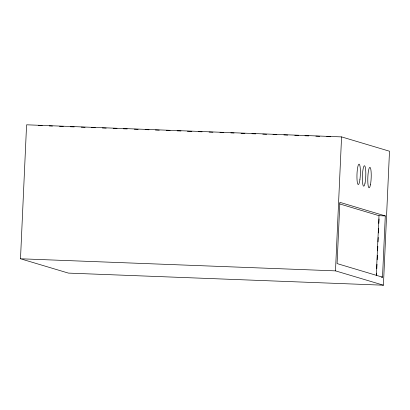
<?xml version="1.0" encoding="UTF-8"?>
<svg xmlns="http://www.w3.org/2000/svg" width="410" height="410" viewBox="0 0 410 410"><rect width="100%" height="100%" fill="white"/><g stroke="black" fill="none" stroke-linecap="round" stroke-linejoin="round"><path stroke-width="0.61" d="M20.5 258.777L26.583 124.799L341.571 136.894L389.5 151.223L383.417 285.201L68.429 273.106L20.5 258.777L335.488 270.866L383.417 285.201M335.488 270.866L341.571 136.894M376.272 275.653L378.994 215.68L339.623 203.908M376.508 275.079L376.595 273.162M376.8 268.699L377 264.23M377.205 259.766L377.405 255.302M377.61 250.833L377.815 246.369M378.015 241.9L378.22 237.436M378.42 232.972L378.625 228.503M378.855 223.399L379.06 218.935M382.515 277.17L385.292 215.926L339.869 202.34L337.087 263.584L382.515 277.17L381.254 277.124M38.402 125.527L42.235 125.675M49.267 125.942L52.465 126.065M59.496 126.336L63.335 126.485M70.366 126.751L74.2 126.9M81.231 127.172L85.07 127.315M91.461 127.561L95.299 127.71M102.331 127.981L106.164 128.125M113.201 128.397L117.034 128.545M123.425 128.791L127.264 128.935M134.296 129.206L138.129 129.355M145.166 129.627L148.999 129.77M155.39 130.016L159.229 130.165M166.26 130.436L170.099 130.58M177.13 130.851L180.964 131M187.36 131.246L191.834 131.415M198.225 131.661L202.063 131.81M209.095 132.076L212.928 132.225M219.96 132.497L223.798 132.645M230.83 132.912L234.028 133.035M241.059 133.306L244.893 133.455M251.924 133.721L255.763 133.87M262.795 134.142L266.628 134.285M273.024 134.531L276.858 134.68M283.894 134.951L287.728 135.095M294.759 135.367L298.598 135.515M304.989 135.761L308.822 135.905M315.859 136.176L319.692 136.325M326.724 136.597L330.562 136.74M378.994 215.68L385.292 215.926M359.903 179.734A10.229 1.686 -87.8 0 0 359.109 164.123A10.229 1.686 -87.8 0 0 357.002 179.155A10.229 1.686 -87.8 0 0 359.903 179.734M365.028 183.096A10.229 1.686 -87.8 0 0 364.874 166.055A10.229 1.686 -87.8 0 0 362.358 178.724A10.229 1.686 -87.8 0 0 365.028 183.096M370.532 184.274A10.229 1.686 -87.8 0 0 370.199 167.541A10.229 1.686 -87.8 0 0 367.785 180.918A10.229 1.686 -87.8 0 0 370.532 184.274"/></g></svg>
